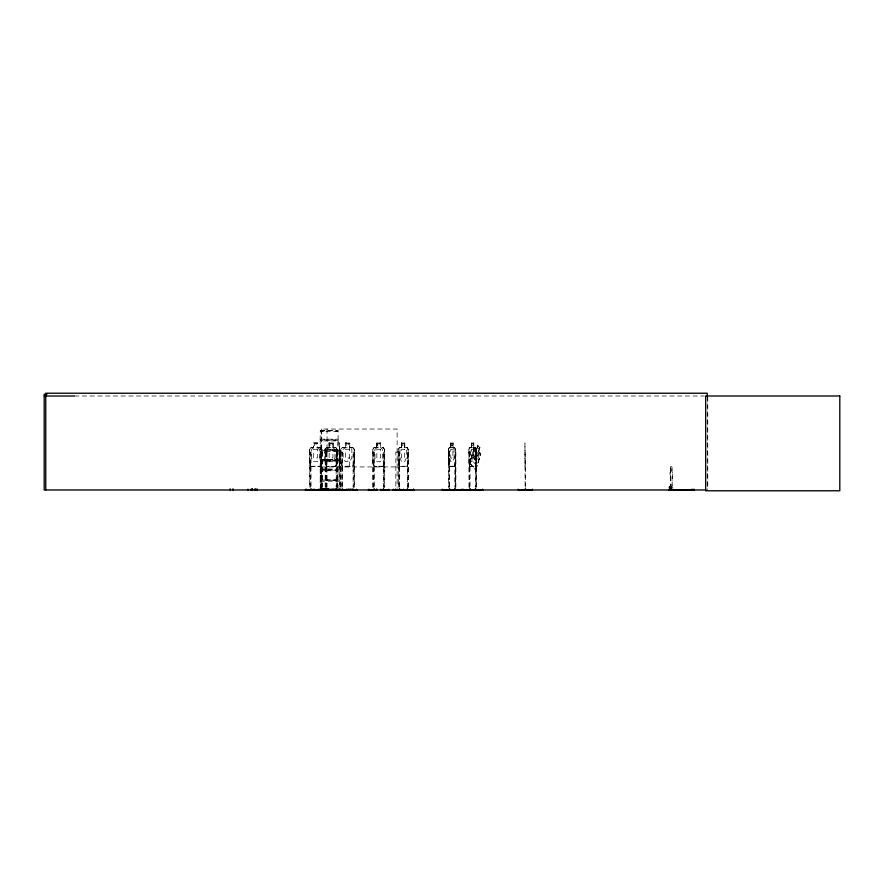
<?xml version="1.0" encoding="UTF-8"?>
<svg xmlns="http://www.w3.org/2000/svg" width="884" height="884" viewBox="0 0 884 884"><rect width="100%" height="100%" fill="white"/><g stroke="black" fill="none" stroke-linecap="round" stroke-linejoin="round"><path stroke-width="0.66" stroke-dasharray="4.42 3.31" d="M320.306 475.095L320.185 480.001L338.218 480.321L320.141 480.598L320.306 489.36M320.306 445.271L320.13 450.276L338.185 450.276L337.997 475.095M337.997 445.271L338.185 439.812L320.141 439.768L320.273 430.773M339.423 442.906L339.633 449.282M339.412 449.282L339.445 447.724M671.84 488.543L672.105 476.365A3.16 1.293 -90 0 0 671.84 471.393L671.84 467.979A1.58 0.641 -90 0 0 671.199 466.398L671.376 466.398A1.58 0.641 -90 0 1 672.028 467.979L672.028 471.393A3.16 1.293 -90 0 1 672.293 476.365L672.028 488.543M338.119 450.818L320.141 450.785L320.229 469.338M337.997 451.381L320.306 451.381M337.997 489.36L338.141 480.642M669.718 487.382C669.022 485.415 671.31 488.421 670.171 486.675M669.785 487.283L670.05 486.708L669.95 487.382M670.039 487.172L671.122 486.863L670.028 486.863M670.359 486.83C672.171 487.349 669.564 486.089 669.973 487.338M671.1 486.819L670.381 487.261M669.531 487.128L669.553 486.675M470.2 463.846L470.752 459.105L473.99 448.276L475.095 447.569L480.023 453.105L480.277 455.249L477.029 466.1L475.117 469.316L470.2 463.846L473.99 448.276M472.542 459.746L472.542 460.155M454.509 466.233L455.415 461.746L454.564 466.387M669.022 486.962L671.122 486.863M475.305 466.387L476.266 461.746L476.266 449.216L475.415 447.569L473.713 447.569M476.178 461.724L475.437 466.387L469.625 466.387L468.962 461.724L469.758 466.387M670.613 487.007L669.641 486.62M407.071 466.387L408.088 461.724L408.198 449.238L407.148 447.569L404.795 447.569M408.198 461.746L407.181 466.387L399.325 466.387L398.198 461.746L398.198 449.216L399.469 447.569M320.185 439.724L320.284 449.624L338.019 449.624L338.019 440.917L320.284 440.917M320.185 469.548L320.284 479.437L338.019 479.437L338.119 480.001M320.185 466.233L321.389 461.724L320.284 466.387L310.792 466.387L309.411 461.746L309.411 449.216L310.914 447.569M320.362 466.387L321.61 461.746L321.61 449.238L320.24 447.569M337.235 487.272L337.169 449.238L337.091 461.746L335.743 466.233L326.45 466.233M335.843 466.387L337.091 461.746M383.081 466.233L384.374 461.724M383.17 466.387L384.595 461.746L384.507 449.216L383.126 447.569L380.606 447.569L380.606 442.906L376.717 442.906L376.717 447.569M354.152 461.724L352.76 466.233L342.395 466.233M470.962 459.161L474.178 448.398M476.542 449.37L477.857 445.127L476.675 449.37L475.227 449.558L472.973 457.094L473.05 461.492L475.006 463.669L477.017 461.603L479.272 454.067L478.631 451.547L479.946 447.459L477.725 445.127M478.498 451.547L479.946 447.459M478.609 451.492L480.1 453.006L480.41 455.249L477.029 466.1M338.108 470.222L320.185 470.178M338.042 460.542L338.042 459.779L320.096 459.923L337.997 460.166M338.163 440.32L320.185 440.365M468.973 487.272L468.885 449.238L469.647 447.569L471.437 447.569M468.962 449.304L469.78 447.569M335.754 431.293L337.312 431.293M335.754 461.105L337.312 461.105M448.453 449.282L449.326 447.569M449.348 447.724L448.586 449.282L448.586 487.272M475.106 469.128L476.962 466.001L480.189 455.227L479.89 453.105M321.135 431.293L323.887 431.293M321.135 461.105L323.887 461.105M398.419 449.282L399.513 447.724L407.104 447.724L407.988 449.304L407.988 461.724M372.838 487.272L372.827 449.238L374.065 447.569L376.805 447.569M372.949 449.304L374.153 447.569M309.621 449.282L310.969 447.724L320.262 447.724M335.92 466.387L326.351 466.387L324.969 461.746L324.969 449.216L326.395 447.569L329.091 447.569M325.179 487.272L325.179 449.282L326.472 447.569M325.179 449.282L326.527 447.724M338.163 439.768L338.042 430.773M342.373 447.569L340.749 449.216L340.749 461.746L342.296 466.387L352.915 466.387L354.307 461.746L354.263 449.238L352.815 447.569M320.306 460.122L338.042 460.144M337.986 431.304L320.317 431.304M337.986 461.117L320.339 461.105M313.588 447.724L311.566 449.282L311.566 457.989L313.588 461.724L317.356 461.724L319.378 457.989L319.378 449.282L317.356 447.724L317.433 443.061L313.588 443.061L313.665 447.724M327.124 449.282L329.146 447.724M349.6 466.387L349.644 443.061L345.401 443.061L345.445 447.724L343.147 449.282L343.147 457.989L345.401 461.724L349.611 461.724L351.865 457.989L351.865 449.282L349.611 447.724M474.045 448.398L475.227 447.569L476.52 449.16M338.119 460.564L320.273 460.564M320.317 430.409L338.042 430.42M74.576 395.999L704.294 395.999M320.273 430.729L338.042 430.729M320.284 439.171L338.019 439.171M329.146 443.061L332.992 443.061M376.849 443.061L380.562 443.061L380.562 447.724L382.429 449.282L382.429 457.989L380.485 461.724L376.849 461.724L374.904 457.989L374.904 449.282L376.849 447.724L376.805 442.906M401.601 443.061L404.795 443.061M450.752 443.061L453.039 443.061M471.382 443.061L473.769 443.061M310.837 447.569L313.522 447.569L313.444 442.906L317.566 442.906L317.566 447.569L320.317 447.569M333.047 447.569L335.876 447.569M342.34 447.569L345.29 447.569M349.6 447.569L352.871 447.569M399.358 447.569L401.601 447.569M449.183 447.569L450.807 447.569M452.973 447.569L454.674 447.569L455.415 449.238L455.448 487.272M326.45 447.724L335.821 447.724L337.036 449.304M374.12 447.724L383.159 447.724M449.216 447.724L454.641 447.724M469.691 447.724L475.382 447.724M324.969 449.216L325.047 461.746M339.357 449.216L339.622 487.272M354.263 449.238L354.373 487.272M372.827 449.238L372.904 461.746L374.109 466.387L383.258 466.387M398.198 449.216L398.419 487.272M455.415 449.238L455.249 489.979M468.885 449.238L469.017 461.746M476.266 449.216L476.178 487.272M349.611 449.282L345.401 449.282L345.401 457.989L349.611 457.989M309.621 452.067L310.98 452.067L310.98 487.272M325.179 452.067L327.069 452.067M339.544 452.067L340.13 452.067L340.119 487.272M340.948 452.067L342.318 452.067L342.318 487.272M372.838 452.067L374.186 452.067L374.186 489.979M397.126 452.067L395.844 452.067L395.844 487.25M398.419 452.067L399.678 452.067L399.678 487.272M448.586 452.067L449.647 452.067M468.973 452.067L470.056 452.067L470.056 489.979M525.096 452.067L525.582 489.979M309.411 461.746L310.87 466.387M340.749 461.746L342.329 466.387M372.904 461.746L374.02 466.387M398.198 461.746L399.513 466.233L407.104 466.233M448.508 461.746L448.376 449.216L449.16 466.387L454.696 466.387M310.892 466.233L320.262 466.233M383.159 466.233L374.12 466.233L373.037 461.724M449.216 466.233L454.641 466.233M469.691 466.233L475.382 466.233M339.357 466.387L339.445 442.906M525.096 466.387L524.941 442.906L525.096 487.272M321.301 466.94L397.126 466.94M670.547 488.543L670.282 476.365A3.16 1.293 -90 0 1 670.547 471.393L670.735 467.979A1.58 0.641 -90 0 1 671.376 466.398M320.284 468.984L338.019 468.984M320.163 469.592L338.185 469.724M320.284 470.741L338.019 470.741L338.008 479.603M670.547 471.393L670.735 467.979M670.282 476.365L670.47 476.365A3.16 1.293 -90 0 1 670.735 471.393M320.284 481.194L338.019 481.194M669.055 487.106L671.166 487.007M668.702 487.913L673.011 487.913L673.011 489.559M347.434 460.233L347.434 460.155M332.914 447.724L334.937 449.282L334.937 457.989L332.914 461.724L329.146 461.724L327.124 457.989M477.758 445.337L479.703 447.514M470.421 463.768L475.238 469.128M354.152 449.304L352.76 447.724L342.395 447.724L340.904 449.282L340.948 487.272M383.081 447.724L384.374 449.282L384.463 487.272M335.798 447.569L337.169 449.238M320.185 447.724L321.467 449.304L321.301 487.25L321.301 429.038L397.126 429.038L397.126 487.25M407.038 447.569L408.088 449.304M475.283 447.569L476.178 449.282M338.163 450.232L337.997 449.624M454.542 447.569L455.337 449.304M449.602 457.989L450.752 461.724L452.895 461.724L454.044 457.989L454.044 449.282L452.895 447.724L452.973 442.906M325.102 461.724L326.428 466.387M398.308 461.724L399.435 466.387M448.586 461.724L449.293 466.387M670.47 476.365L670.735 488.543M707.775 397.358L707.775 489.979M707.233 395.999L707.233 489.979M671.078 487.913L671.078 489.559M670.171 488.311L670.171 486.465L669.376 486.465L669.376 488.311M669.961 486.465L669.961 488.311M669.586 486.465L669.586 488.311M476.609 487.272L476.609 452.067L475.515 452.067L475.515 487.272M475.946 452.067L475.946 487.272M473.846 447.569L473.846 442.906L471.294 442.906L471.382 447.724L470.166 449.282L470.166 457.989L471.382 461.724L473.636 461.724L474.841 457.989L474.841 449.282L473.636 447.724L473.713 442.906M471.437 442.906L471.515 447.724M469.636 452.067L469.636 487.272M469.393 452.067L469.393 487.272M455.879 487.272L455.879 452.067L454.818 452.067L454.818 487.272M453.039 447.724L453.105 442.906L450.674 442.906L450.752 447.724L449.602 449.282L449.647 487.272M450.807 442.906L450.884 447.724M449.216 452.067L449.216 487.272M449.017 452.067L449.017 487.272M408.607 487.272L408.607 452.067L407.358 452.067L407.358 487.272M408.264 452.067L408.264 487.272M407.701 452.067L407.701 489.979M404.795 447.724L404.795 442.906L401.502 442.906L401.502 447.569M404.684 443.061L404.684 447.724L406.331 449.282L406.331 457.989L404.684 461.724L401.601 461.724L399.955 457.989L399.955 449.282L401.601 447.724L401.601 442.906M399.325 452.067L399.325 487.272M398.772 452.067L398.772 487.272M384.728 487.272L384.728 452.067L383.391 452.067L383.391 487.272M383.656 452.067L383.656 487.272M376.927 443.061L376.927 447.724M373.91 452.067L373.91 487.272M373.114 452.067L373.114 487.272M354.506 487.272L354.506 452.067L353.136 452.067L353.136 487.272M353.268 452.067L353.268 489.979M349.755 447.569L349.799 442.906L345.257 442.906L345.401 447.724M342.185 452.067L342.185 487.272M341.08 452.067L341.08 487.272M340.053 452.067L340.053 489.979M337.489 487.272L337.489 452.067L336.13 452.067L336.13 487.272M336.959 449.304L336.959 461.724M336.373 452.067L336.373 489.979M333.124 447.569L333.124 442.906L329.014 442.906L329.014 447.569M333.047 442.906L332.992 447.724M329.091 442.906L329.224 447.724M327.058 429.038L327.058 487.25M326.561 452.067L326.539 487.272M326.295 452.067L326.295 487.272M325.434 452.067L325.434 487.272M322.594 487.25L322.583 452.067L320.561 452.067L320.561 487.272M321.92 452.067L321.92 487.272M321.732 429.038L321.677 487.272M320.815 452.067L320.815 489.979M310.737 452.067L310.737 487.272M309.864 452.067L309.864 487.272M309.544 449.282L309.621 487.272M670.547 467.979A1.58 0.641 -90 0 1 671.199 466.398M339.478 461.724L339.467 466.387L339.412 457.989L339.445 461.724M475.957 450.741L475.946 455.47C478.929 450.166 480.134 455.149 476.111 456.918C477.283 465.923 474.421 464.277 475.437 457.315C472.233 462.829 471.15 457.901 475.261 455.923L475.327 449.857L475.957 450.741M476.277 450.718L474.023 458.266L475.979 460.442L478.233 452.895L476.277 450.718M478.034 446.398L477.636 447.746L478.885 449.138L479.294 447.801L478.034 446.398M320.317 459.536L337.997 459.547L320.339 459.547M316.682 443.845L314.262 443.845L314.262 445.392L316.682 445.392L316.682 443.845M332.24 443.845L329.82 443.845L329.82 445.392L332.24 445.392L332.24 443.845M348.86 443.845L346.152 443.845L346.152 445.392L348.86 445.392L348.86 443.845M379.833 443.845L377.49 443.845L377.49 445.392L379.833 445.392L379.833 443.845M404.132 443.845L402.154 443.845L402.154 445.392L404.132 445.392L404.132 443.845M452.52 443.845L451.138 443.845L451.138 445.392L452.52 445.392L452.52 443.845M473.227 443.845L471.78 443.845L471.78 445.392L473.227 445.392L473.227 443.845M317.356 449.282L313.588 449.282L313.588 457.989L317.356 457.989L317.356 449.282M332.914 449.282L329.146 449.282L329.146 457.989L332.914 457.989L332.914 449.282M380.485 449.282L376.849 449.282L376.849 457.989L380.485 457.989L380.485 449.282M404.684 449.282L401.601 449.282L401.601 457.989L404.684 457.989L404.684 449.282M452.895 449.282L450.752 449.282L450.752 457.989L452.895 457.989L452.895 449.282M473.636 449.282L471.382 449.282L471.382 457.989L473.636 457.989L473.636 449.282"/><path stroke-width="1.33" d="M319.699 489.946L319.71 489.195M328.594 489.78L328.594 489.195M346.893 489.946L346.904 489.195M333.931 489.946L334.019 489.261L334.108 489.88M442.155 489.979L462.299 489.902M454.851 489.858L454.906 489.195M475.117 489.858L475.183 489.195M392.905 489.979L414.11 489.902M376.595 489.88L376.683 489.261M305.378 489.979L313.002 489.88M321.002 489.88L321.113 489.195M320.428 489.902L320.439 488.996M693.542 489.957L694.062 489.559L668.58 489.979L694.205 489.935L694.062 489.228M692.006 489.957L692.128 489.228M668.724 489.747L694.062 489.725M462.652 489.88L482.951 489.902M368.33 489.88L376.683 489.78M305.897 489.88L305.974 489.261M338.804 489.88L338.892 489.261L338.992 489.979M342.561 489.88L342.661 489.261L342.76 489.979M46.962 394.22L44.2 394.22L44.2 489.979L705.852 489.979M44.2 395.999L74.521 395.999M320.306 489.36L337.997 489.36M320.273 489.592L338.042 489.614M357.224 489.946L352.893 489.88M389.291 489.946L380.971 489.88M397.513 489.88L397.413 489.261L397.225 489.979M356.65 489.88L356.561 489.261L356.462 489.979M325.655 489.88L325.566 489.261M388.794 489.88L388.717 489.261L388.628 489.979M413.712 489.88L413.635 489.261M482.62 489.858L482.553 489.195M470.454 489.858L470.387 489.195M449.624 489.858L449.558 489.195M707.233 395.999L707.233 393.225L45.758 393.225L45.758 489.979M532.444 489.195L532.444 489.979L518.234 489.946L518.234 489.195M525.582 488.996L525.582 489.979M525.096 488.996L525.096 489.979M475.868 488.996L475.868 489.979M475.437 488.996L475.437 489.979M470.133 488.996L470.133 489.979M469.713 488.996L469.713 489.979M463.028 489.195L463.028 489.979M461.923 489.195L461.923 489.979M455.172 488.996L455.172 489.979M454.752 488.996L454.752 489.979M449.724 488.996L449.724 489.979M449.293 488.996L449.293 489.979M442.541 489.195L442.541 489.979M413.568 489.195L413.568 489.979M407.601 488.996L407.601 489.979M407.248 488.996L407.248 489.979M403.513 489.195L403.513 489.979M399.778 488.996L399.778 489.979M399.435 488.996L399.435 489.979M395.701 488.996L395.689 489.979M393.457 489.195L393.457 489.979M383.534 488.996L383.534 489.979M383.269 488.996L383.269 489.979M380.805 489.195L380.805 489.979M376.761 489.195L376.761 489.979M374.308 488.996L374.308 489.979M374.031 488.996L374.031 489.979M368.937 489.195L368.937 489.979M352.992 488.996L353.125 489.979M352.694 489.195L352.694 489.979M350.915 488.797L350.915 489.979M348.959 488.797L348.959 489.979M346.992 489.195L346.992 489.979L314.373 489.946L314.373 489.195M342.462 488.996L342.329 489.979M341.047 489.195L341.047 489.979M339.555 488.996L339.622 489.979M336.24 488.996L336.24 489.979M335.997 488.996L335.997 489.979M328.726 489.195L328.726 489.979M327.732 488.797L327.732 489.979M327.058 488.996L327.069 489.979M326.671 488.996L326.671 489.979M326.561 488.996L326.572 489.979M326.417 488.996L326.417 489.979M325.478 489.195L325.478 489.979M322.737 488.996L322.737 489.979M322.152 488.797L322.152 489.979M322.03 488.797L322.03 489.979M321.721 488.996L321.743 489.979M321.621 489.195L321.621 489.979M321.224 488.996L321.201 489.979M320.682 488.996L320.682 489.979M318.373 489.195L318.373 489.979M313.168 489.195L313.168 489.979M311.113 488.996L311.113 489.979M310.859 488.996L310.859 489.979M306.063 489.195L306.063 489.979M256.968 488.797L256.968 489.979M255.509 489.195L255.509 489.979M255.012 488.797L255.012 489.979M252.559 489.195L252.559 489.979M252.26 488.797L252.26 489.979M251.752 489.195L251.752 489.979M251.001 489.195L251.001 489.979M247.995 489.195L247.995 489.979M232.956 488.797L232.956 489.979M230.205 488.797L230.205 489.979M839.8 395.999L705.675 395.999L705.675 490.775L839.8 490.775L839.8 395.999M340.119 489.979L340.119 488.996L340.053 489.979M332.782 489.979L332.771 489.195L332.682 489.979M324.108 489.979L324.108 488.797L323.986 489.979"/></g></svg>
